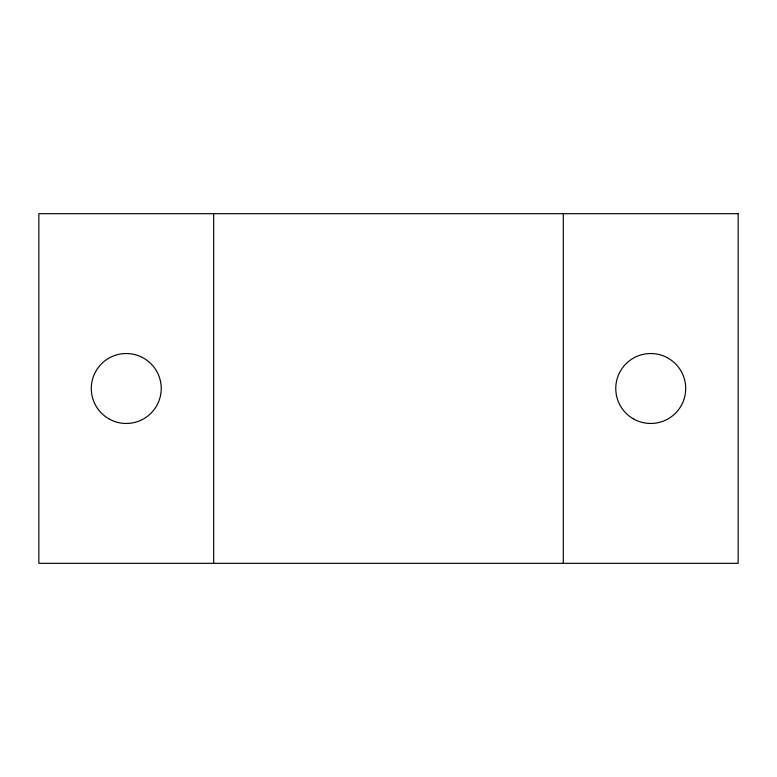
<?xml version="1.0" encoding="UTF-8"?>
<svg xmlns="http://www.w3.org/2000/svg" width="777" height="777" viewBox="0 0 777 777"><rect width="100%" height="100%" fill="white"/><g stroke="black" fill="none" stroke-linecap="round" stroke-linejoin="round"><path stroke-width="1.17" d="M563.325 213.675L563.325 563.325M213.675 213.675L213.675 563.325M738.15 213.675L38.85 213.675L38.85 563.325L738.15 563.325L738.15 213.675M108.78 418.784A34.965 34.965 0 0 0 161.227 388.5A34.965 34.965 0 0 0 108.78 358.216A34.965 34.965 0 0 0 108.78 418.784M633.255 418.784A34.965 34.965 0 0 0 685.702 388.5A34.965 34.965 0 0 0 633.255 358.216A34.965 34.965 0 0 0 633.255 418.784"/></g></svg>
